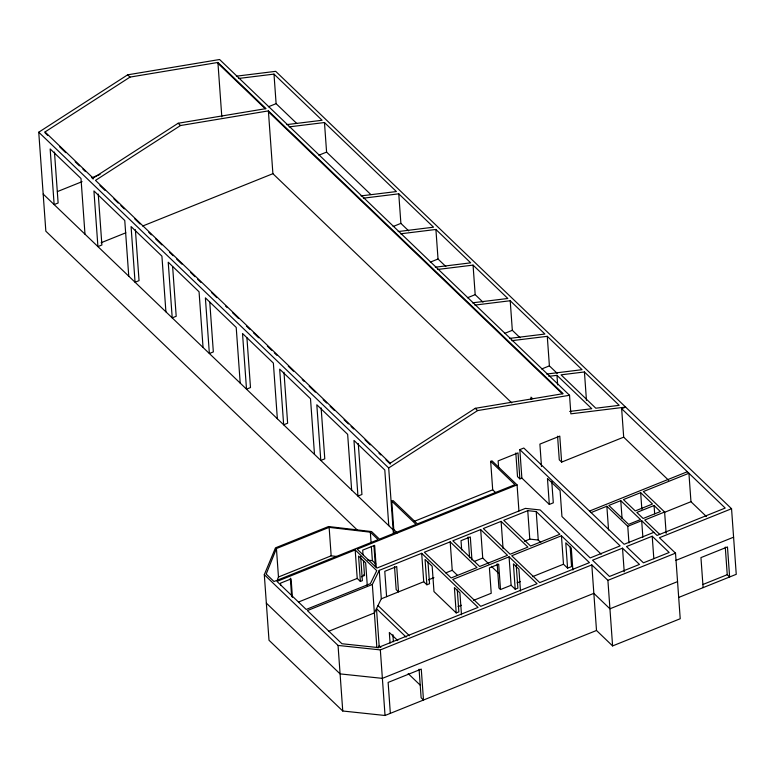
<?xml version="1.0" encoding="UTF-8"?>
<svg xmlns="http://www.w3.org/2000/svg" width="775" height="775" viewBox="0 0 775 775"><rect width="100%" height="100%" fill="white"/><g stroke="black" fill="none" stroke-linecap="round" stroke-linejoin="round"><path stroke-width="1.16" d="M276.433 548.545L266.203 574.042L273.992 581.521L378.132 539.671L370.334 532.183L329.133 527.358L276.433 548.545L278.467 576.997L277.518 579.371M678.6 597.486L736.25 574.314L731.552 508.729L659.428 537.724L675.509 553.156L680.217 618.741L612.599 645.924L596.508 630.482L385.039 715.49L342.753 711.004L269.002 640.257L264.304 574.672L275.474 547.847L328.513 526.535L371.564 531.563L379.459 539.129L416.049 524.423L391.753 501.115L393.08 500.582L417.376 523.89L514.958 484.675L490.662 461.358L491.98 460.825L517.07 484.888L518.94 510.977M372.339 584.476L379.256 570.352L421.687 553.302L478.068 607.397L378.132 647.571L341.93 643.734L307.375 610.584L372.339 584.476L376.873 647.658M379.256 570.352L381.3 598.813L374.383 612.928L328.455 631.393M378.093 647.9L379.149 645.749L376.485 608.637L406.148 637.089M357.391 530.119L45.841 231.192L38.75 132.205L127.662 74.826L219.596 59.51L569.538 395.279L570.865 413.84L625.628 407.098L621.647 408.696L623.691 437.158L668.641 480.287M47.672 135.354L45.095 132.874L45.027 131.953L130.026 77.093L217.911 62.455L266.028 108.616L178.143 123.254L93.136 178.114L93.203 179.035L91.489 177.388M390.242 463.179L475.24 408.318L563.125 393.681L268.392 110.893L180.507 125.531L95.499 180.381L390.242 463.179L390.309 464.099L385.95 459.914M393.39 533.433L388.692 467.964L477.603 410.585L569.538 395.279M57.389 191.59L82.082 181.66M92.186 177.601L100.043 174.443M268.382 106.776L276.113 103.666L296.728 123.448M101.128 242.73L125.821 232.8M142.668 226.029L272.897 173.687L511.791 402.903M318.854 155.203L326.585 152.103L370.789 194.506M393.148 226.494L400.888 223.384L408.706 230.892M430.299 262.134L438.03 259.024L445.858 266.532M467.441 297.774L475.182 294.665L483.009 302.173M504.593 333.415L512.323 330.305L520.132 337.803M541.657 368.987L549.398 365.877L557.225 373.385M551.771 481.566L553.302 502.83L549.32 504.428L521.866 478.088L519.831 449.626L523.803 448.028L624.127 544.283L653.829 532.347M414.189 521.372L492.697 489.81L495.302 492.309M515.821 452.997L517.516 476.615L519.88 478.892L521.866 478.088M557.583 436.209L559.279 459.827L561.643 462.103L623.691 437.158M278.467 576.997L331.167 555.82L337.057 556.508M355.192 549.959L276.966 581.405L306.193 609.45L370.382 583.643L376.747 570.652L355.192 549.959L357.227 578.421L360.385 581.453L362.371 580.649L360.637 556.44M517.07 484.888L357.178 549.165L376.892 568.085L525.382 508.39L540.185 509.96L590.182 557.932L620.145 545.891L519.831 449.626M298.472 602.039L357.227 578.421M361.334 576.774L364.521 575.496L363.446 560.499M450.188 541.841L424.342 552.236L451.147 577.956L477.003 567.562L450.188 541.841L452.232 570.303L457.424 575.283M480.684 529.587L452.842 540.776L479.657 566.496L507.499 555.307L480.684 529.587L482.728 558.039L488.783 563.851M501.105 521.372L483.338 528.521L510.144 554.241L527.911 547.102L501.105 521.372L503.062 548.652M527.756 510.667L503.75 520.306L530.565 546.036L559.87 534.256L536.213 511.558L527.756 510.667L529.79 539.119L524.336 541.318M589.504 511.064L687.347 471.733M591.083 512.585L606.854 506.24L627.76 526.293L628.951 542.897M620.775 500.64L608.85 505.436L628.564 524.355L640.499 519.56L620.775 500.64L622.054 518.427M640.663 492.648L623.429 499.575L635.258 510.928L652.492 504.002L640.663 492.648L641.855 509.252M381.3 598.813L423.722 581.754L426.88 584.786L429.534 583.72L427.965 561.807M428.536 579.826L433.923 577.656M445.77 572.899L452.232 570.303M474.242 561.449L482.728 558.039M509.068 556.818L452.726 579.467L480.723 606.331L537.075 583.682L509.068 556.818L511.113 585.28L515.21 589.213L517.865 588.148L516.208 565.091M561.439 535.767L511.723 555.752L539.72 582.616L589.446 562.631L561.439 535.767L563.483 564.229L567.581 568.162L571.562 566.564L570.158 546.966M654.071 505.513L636.837 512.44L643.143 518.494L660.387 511.568L654.071 505.513L654.672 513.815M627.76 526.293L641.681 520.693L657.055 535.447L725.206 508.061L621.647 408.696M666.142 533.355L664.611 512.013L644.722 520.006L659.709 534.382M664.272 512.44L690.961 501.706L706.509 516.625M458.083 606.592L461.396 605.265M473.544 600.373L491.224 593.272L489.403 567.91L498.683 564.171L500.505 589.542L511.113 585.28M517.08 582.877L520.393 581.55M532.551 576.658L563.483 564.229M426.88 584.786L425.058 559.414L432.159 566.225L433.981 591.596L456.213 612.928L458.868 611.863L457.298 589.959M622.519 548.158L592.555 560.199L609.508 576.474L639.472 564.423L622.519 548.158L624.214 571.873M652.211 536.222L626.491 546.559L643.453 562.824L669.174 552.488L652.211 536.222L653.829 558.746M264.304 574.672L338.045 645.43L380.341 649.905L591.809 564.898L607.9 580.339L612.599 645.924M607.9 580.339L675.509 553.156M675.887 560.383L733.586 537.191M677.553 581.618L609.935 608.801L593.844 593.359L382.375 678.367L340.089 673.892L266.348 603.134M702.944 584.476L727.25 574.701L729.624 576.978L727.473 546.947L700.949 557.603L703.109 587.634M236.394 76.173L275.687 71.339L731.552 508.729M238.623 78.459L273.992 74.109L322.1 120.27L286.731 124.62M289.094 126.887L324.473 122.537L396.403 191.551L361.024 195.901M363.388 198.177L398.767 193.828L433.545 227.191L398.176 231.551M400.539 233.818L435.908 229.468L470.696 262.841L435.317 267.191M437.681 269.458L473.06 265.108L507.838 298.482L472.469 302.831M474.833 305.098L510.212 300.748L544.912 334.044L509.533 338.394M511.897 340.671L547.276 336.321L582.054 369.685L546.685 374.044M548.836 376.34L556.973 375.332L591.761 408.706L569.664 411.428M584.428 371.961L561.032 374.838L595.81 408.212L619.206 405.335L584.428 371.961L586.462 400.336M529.79 539.119L538.247 540.02L540.785 542.452M367.66 560.092L372.378 560.645L375.836 563.967M217.978 63.385L265.234 108.723M268.46 111.813L562.321 393.768M664.611 512.013L643.318 491.582L688.927 473.254L690.961 501.706M532.716 398.786L530.982 397.12L531.156 399.483M127.662 74.826L130.026 77.093M178.143 123.254L180.507 125.531M475.24 408.318L477.603 410.585M601.235 554.241L561.943 516.538L560.073 490.556L547.46 478.446L549.32 504.428M45.027 131.953L93.136 178.114M59.694 146.892L65.71 152.665M75.165 161.733L79.457 165.85M82.896 169.144L85.473 171.624M99.927 185.496L105.158 190.514M113.886 198.875L118.246 203.06M120.861 205.569L124.349 208.921M134.811 218.957L140.042 223.975M148.761 232.345L151.377 234.854M155.736 239.039L161.839 244.9M169.686 252.427L173.174 255.769M176.661 259.121L181.902 264.139M190.621 272.509L194.98 276.685M197.596 279.194L201.083 282.546M211.546 292.582L216.777 297.61M225.496 305.97L227.24 307.646M232.471 312.664L238.574 318.525M246.431 326.052L249.918 329.394M253.406 332.746L258.637 337.764M267.356 346.134L271.715 350.31M274.331 352.828L276.946 355.338M288.281 366.207L293.512 371.235M302.231 379.595L303.974 381.271M309.206 386.289L315.318 392.15M323.165 399.677L326.653 403.019M330.14 406.371L334.5 410.556M344.09 419.759L348.45 423.944M351.065 426.453L353.681 428.963M365.015 439.842L370.247 444.86M378.965 453.22L380.709 454.896M491.369 566.341L498.296 572.977M38.75 132.205L388.692 467.964M500.505 589.542L498.926 588.031L497.192 563.812M397.265 532.9L393.787 529.567L393.128 529.838L43.187 194.079M363.727 574.73L364.521 575.496M377.987 605.566L409.433 635.732M397.817 640.615L389.321 632.468L390.077 643.076M379.149 645.749L380.854 647.396M408.173 673.601L420.253 685.187M725.274 547.082L727.25 574.701M641.681 520.693L642.872 537.298M606.854 506.24L608.559 529.955M591.809 564.898L596.508 630.482M572.861 570.003L571.282 548.09L565.769 542.8L567.581 568.162M556.973 375.332L557.661 384.884M561.643 462.103L559.783 436.112L539.894 444.114L541.502 466.55M547.276 336.321L549.398 365.877M536.213 511.558L538.247 540.02M510.212 300.748L512.323 330.305M519.88 478.892L518.02 452.9L498.131 460.902L498.635 467.984M520.49 591.054L518.921 569.141L513.399 563.851L515.21 589.213M490.662 461.358L492.697 489.81M473.06 265.108L475.182 294.665M471.956 559.996L470.299 536.939L461.018 540.669L461.677 549.892M468.1 536.978L469.592 557.729M435.908 229.468L438.03 259.024M461.483 614.769L459.914 592.856L454.392 587.566L456.213 612.928M398.767 193.828L400.888 223.384M421.687 553.302L423.722 581.754M419.072 669.203L421.125 697.762L423.489 700.028L421.271 669.096L388.13 682.417L390.338 713.349M391.753 501.115L394.049 533.161M394.514 566.554L396.17 589.61L398.534 591.887L396.713 566.515L384.787 571.311L386.599 596.682M388.788 525.673L384.797 469.989L353.962 440.403L357.953 496.087L361.935 494.489L358.282 443.542M392.886 634.667L393.39 641.739M376.204 567.232L374.635 545.329L362.7 550.124L363.029 554.735M373.928 545.726L375.42 566.477M380.341 649.905L385.039 715.49M370.334 532.183L371.099 542.858M371.351 546.414L372.378 560.645M367.311 585.958L365.664 562.892L358.563 556.082L360.385 581.453M351.647 490.032L347.655 434.349L316.81 404.763L320.802 460.447L324.783 458.848L321.131 407.902M324.473 122.537L326.585 152.103M338.045 645.43L342.753 711.004M329.133 527.358L331.167 555.82M314.495 454.392L310.504 398.708L279.668 369.123L283.66 424.807L287.632 423.208L283.979 372.262M273.992 74.109L276.113 103.666M268.392 110.893L272.897 173.687M292.427 597.351L291.109 578.906L280.502 583.168L280.666 585.474M290.315 578.15L291.642 596.595M277.353 418.752L273.362 363.068L242.517 333.483L246.508 389.157L250.49 387.558L246.925 337.803M217.911 62.455L221.815 116.928M240.202 383.112L236.21 327.428L205.375 297.842L209.366 353.516L213.338 351.918L209.773 302.163M203.05 347.462L199.059 291.787L168.223 262.192L172.215 317.876L176.196 316.278L172.622 266.522M165.908 311.821L161.917 256.137L131.072 226.552L135.063 282.236L139.045 280.637L135.392 229.691M128.757 276.181L124.765 220.497L93.93 190.912L97.921 246.595L101.893 244.997L98.251 194.05M84.988 234.186L80.997 178.502L50.152 148.916L54.143 204.59L58.125 202.992L54.473 152.055"/></g></svg>
